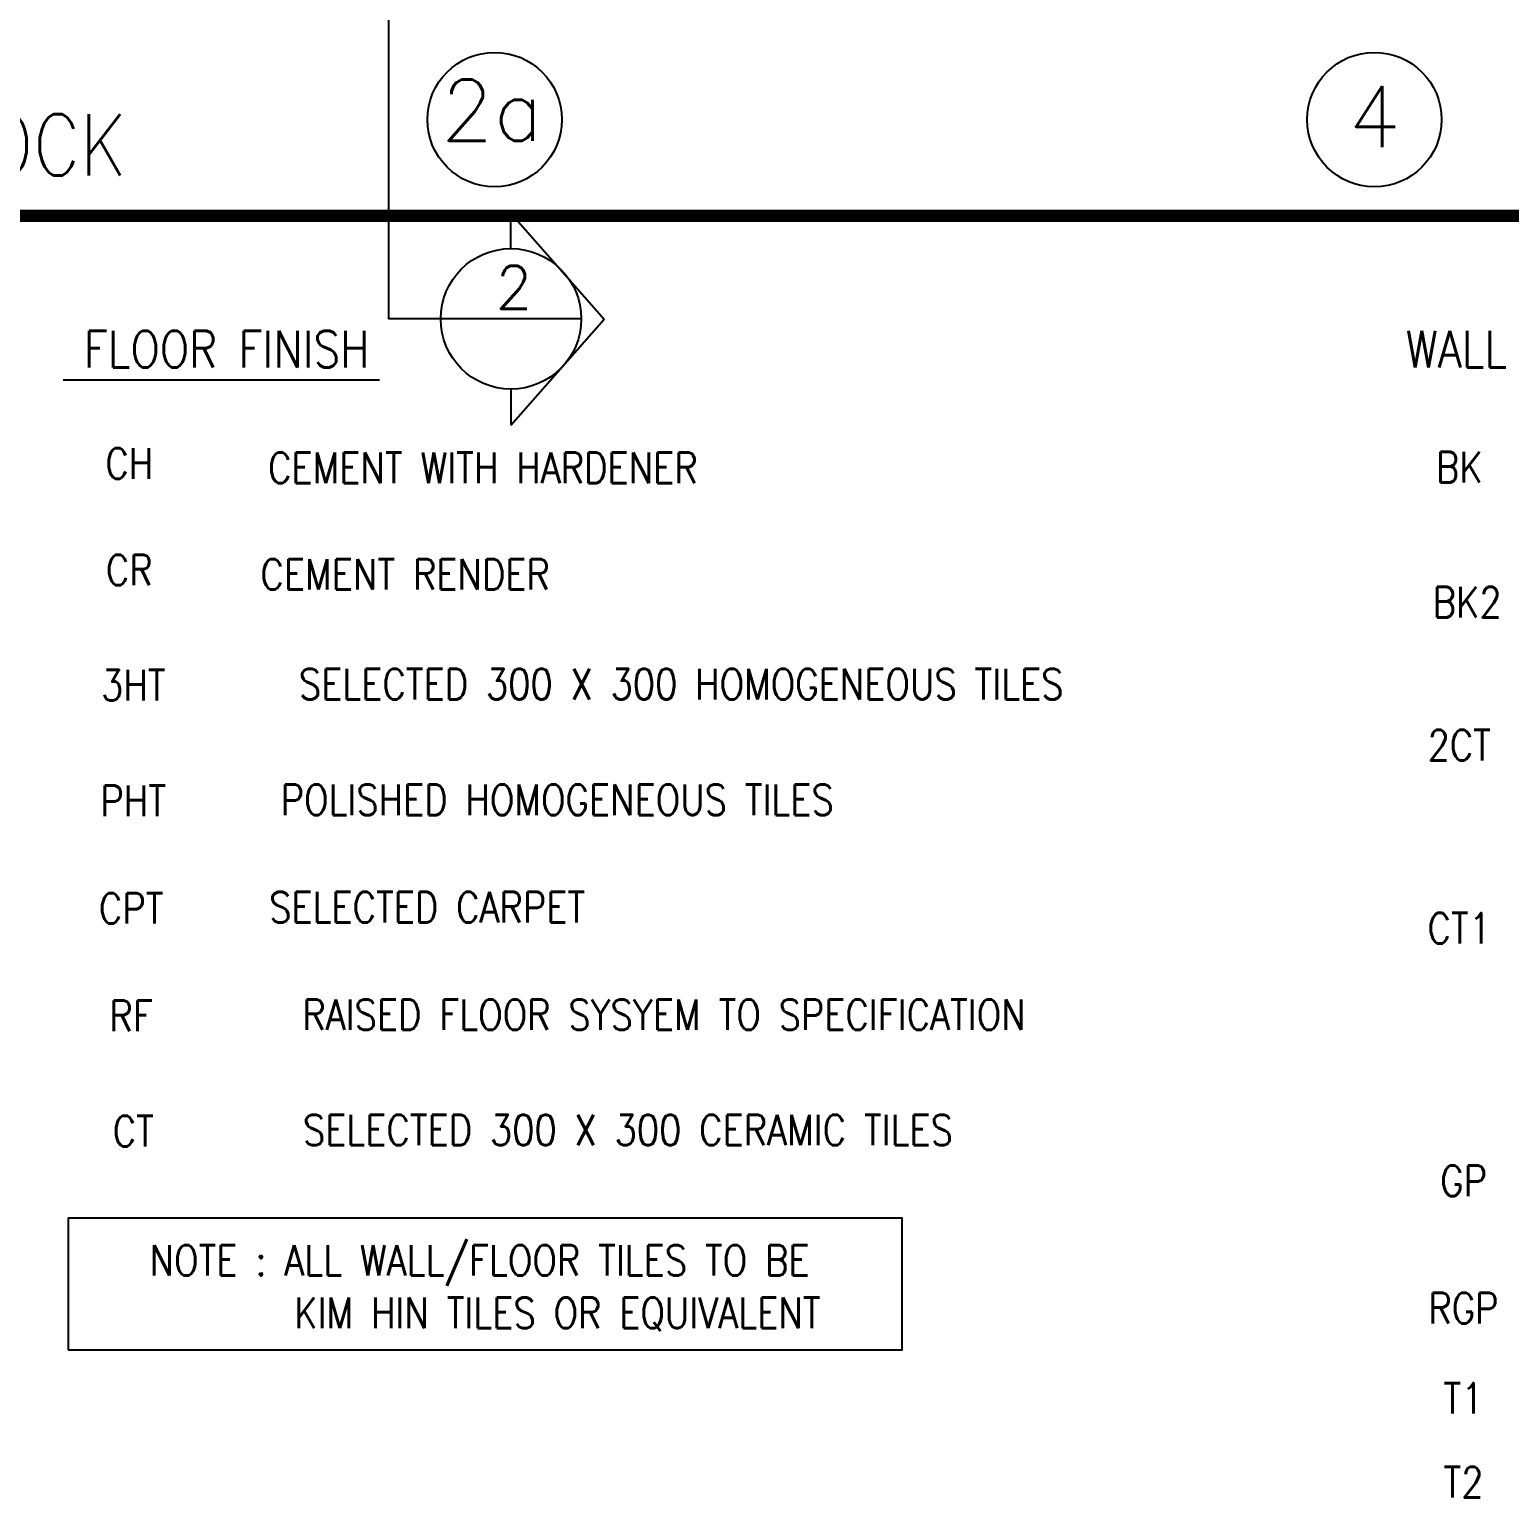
# Model space of a CAD drawing. Extents: x 2266480 to 2632177, y -858634 to -757244.
# Drawn here: x 2284014 to 2296124, y -857774 to -845765 of the extents above; entities that cross this region are included whole.
import ezdxf
from ezdxf.enums import TextEntityAlignment as Align

# ---------------------------------------------------------------- set-up
doc = ezdxf.new("R2010")
doc.units = 0
doc.header["$LTSCALE"] = 10
doc.header["$MEASUREMENT"] = 0
doc.layers.get('0').update_dxf_attribs({"linetype": 'CONTINUOUS'})
for name, color, linetype in [('AR', 7, 'CONTINUOUS'), ('AR1', 7, 'CONTINUOUS'), ('DR', 7, 'CONTINUOUS'), ('GRID-T', 7, 'CONTINUOUS'), ('PL', 5, 'CONTINUOUS'), ('T50', 4, 'CONTINUOUS')]:
    doc.layers.add(name, color=color, linetype=linetype)
doc.styles.add('ROMANS', font='romans')

msp = doc.modelspace()

# ---------------------------------------------------------------- linework, layer by layer
at = {"layer": 'AR', "color": 0}
for p, q in [((2286950.7, -835790), (2286950.7, -848131.5)), ((2287953.3, -847556.5), (2287953.3, -847266.6)), ((2287953.3, -847266.6), (2288715.6, -848134.1)), ((2287378.3, -848131.5), (2286950.7, -848131.5)), ((2288528.3, -848131.5), (2287378.3, -848131.5)), ((2287953.3, -849001.6), (2288715.6, -848134.1)), ((2287953.3, -848706.5), (2287953.3, -849001.6))]:
    msp.add_line(p, q, dxfattribs=at)
msp.add_circle((2287953.3, -848131.5), 575, dxfattribs=at)
at = {"layer": 'DR', "color": 0}
msp.add_lwpolyline([(2284329.9, -856566.2), (2291154.6, -856566.2), (2291154.6, -855489.1), (2284329.9, -855489.1)], close=True, dxfattribs=at)
at = {"layer": 'GRID-T', "color": 0}
for centre in [(2287819.4, -846500.7), (2295019.4, -846500.7)]:
    msp.add_circle(centre, 550, dxfattribs=at)
at = {"layer": 'PL', "color": 0, "ltscale": 2, "const_width": 100}
msp.add_lwpolyline([(2266663.5, -847288.2), (2337081.9, -847288.2), (2337081.9, -757293.9), (2266663.5, -757293.9)], close=True, dxfattribs=at)
at = {"layer": 'T50', "color": 0}
msp.add_line((2286877.6, -848632.4), (2284288.5, -848632.4), dxfattribs=at)
msp.add_line((2286877.6, -848632.4), (2284288.5, -848632.4), dxfattribs=at)

# ---------------------------------------------------------------- texts
at = {"color": 0, "style": 'ROMANS', "width": 0.85}
msp.add_text('ENGINEERING FACULTY BLOCK', height=500, dxfattribs=at).set_placement((2276321.8, -846957.2))
at = {"layer": 'AR1', "color": 0, "style": 'ROMANS'}
msp.add_text('2', height=350, dxfattribs=at).set_placement((2287828, -848048.3))
at = {"layer": 'GRID-T', "color": 0, "style": 'ROMANS'}
for s, p in [('2a', (2287379.9, -846673.7)), ('4', (2294804.2, -846726.5))]:
    msp.add_text(s, height=500, dxfattribs=at).set_placement(p)
at = {"layer": 'T50', "color": 0, "style": 'ROMANS', "width": 0.85}
for s, height, p in [('FLOOR FINISH', 300, (2285626.4, -848378.6, 1895.1)), ('WALL FINISH', 300, (2296314.2, -848378.6, 1895.1)), ('CH', 250, (2284830.1, -849314.4, 1895.1)), ('CEMENT WITH HARDENER', 250, (2287723.7, -849350.2, 1895.1)), ('BK', 250, (2295713.8, -849344.9, 1895.1)), ('CR', 250, (2284830.1, -850186.2, 1895.1)), ('CEMENT RENDER', 250, (2287088, -850222, 1895.1)), ('BK2', 250, (2295778.2, -850449.4, 1895.1)), ('3HT', 250, (2284863.2, -851129.4, 1895.1)), ('SELECTED 300 X 300 HOMOGENEOUS TILES', 250, (2289346.9, -851120.3, 1895.1)), ('2CT', 250, (2295713.8, -851619.6, 1895.1)), ('PHT', 250, (2284863.2, -852075.1, 1895.1)), ('POLISHED HOMOGENEOUS TILES', 250, (2288332.2, -852066, 1895.1)), ('CPT', 250, (2284845.9, -852954.6, 1895.1)), ('SELECTED CARPET', 250, (2287268, -852945.5, 1895.1)), ('CT1', 250, (2295713.8, -853117.5, 1895.1)), ('RF', 250, (2284845.9, -853834, 1895.1)), ('RAISED FLOOR SYSYEM TO SPECIFICATION', 250, (2289206.1, -853824.9, 1895.1)), ('CT', 250, (2284863.2, -854777.2, 1895.1)), ('SELECTED 300 X 300 CERAMIC TILES', 250, (2288910.8, -854768.1, 1895.1)), ('NOTE : ALL WALL/FLOOR TILES TO BE ', 250, (2287769.5, -855853, 1895.1)), ('RGP', 250, (2295747.9, -856225.8, 1895.1)), ('KIM HIN TILES OR EQUIVALENT', 250, (2288333.8, -856276.3, 1895.1)), ('T1', 250, (2295747.9, -856964, 1895.1)), ('T2', 250, (2295747.9, -857649.4, 1895.1))]:
    msp.add_text(s, height=height, dxfattribs=at).set_placement(p, align=Align.MIDDLE)
msp.add_text('GP', height=250, dxfattribs=at).set_placement((2295749.4, -855184.1, -12914.3), align=Align.MIDDLE_CENTER)

doc.saveas('drawing.dxf')
